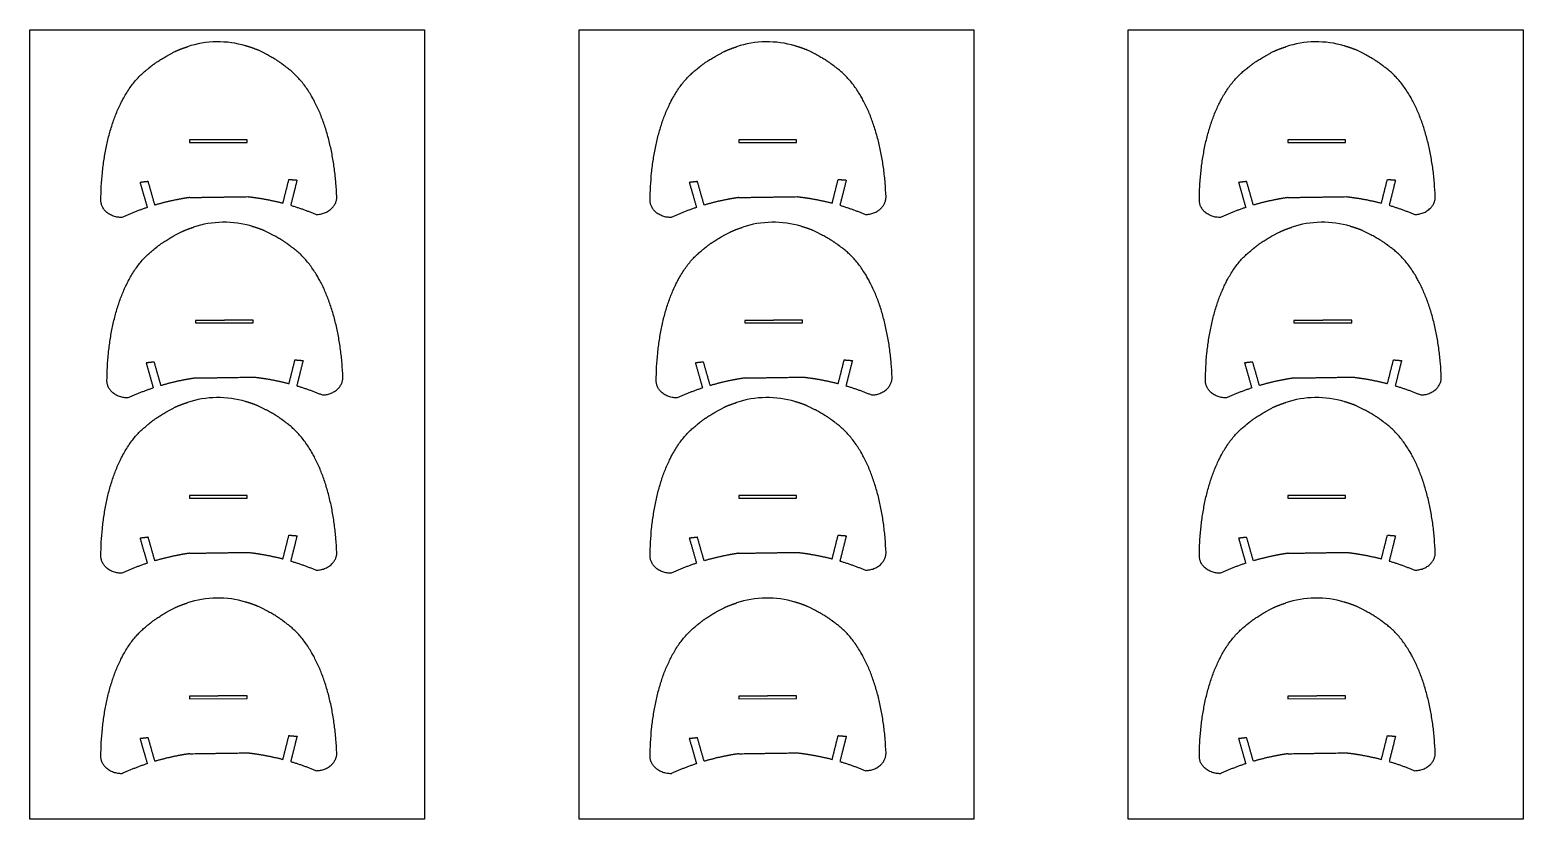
# Model space of a CAD drawing. Header units: metres. Extents: x 1979.8 to 2018, y 1971.1 to 1990.7.
# Drawn here: x 1988.85 to 1994.62, y 1987.33 to 1990.38 of the extents above; entities that cross this region are included whole.
import ezdxf

# ---------------------------------------------------------------- set-up
doc = ezdxf.new("R2010")
doc.units = ezdxf.units.M
doc.layers.add('ΦΥΛΛΑ ΓΙΑ CNC', color=1, linetype='Continuous')
doc.layers.add('ΦΥΛΛΑ ΚΟΝΤΡΑ ΠΛΑΚΕ', color=131, linetype='Continuous')

msp = doc.modelspace()

# ---------------------------------------------------------------- linework, layer by layer
at = {"layer": 'ΦΥΛΛΑ ΓΙΑ CNC'}
for points in [[(1989.5787, 1989.9571), (1989.4673, 1989.9571), (1989.4673, 1989.9469), (1989.6902, 1989.9476), (1989.6902, 1989.9575), (1989.5787, 1989.9575)], [(1991.7002, 1989.9571), (1991.5888, 1989.9571), (1991.5888, 1989.9469), (1991.8117, 1989.9476), (1991.8117, 1989.9575), (1991.7002, 1989.9575)], [(1993.8217, 1989.9571), (1993.7103, 1989.9571), (1993.7103, 1989.9469), (1993.9332, 1989.9476), (1993.9332, 1989.9575), (1993.8217, 1989.9575)], [(1989.6022, 1989.2598), (1989.4907, 1989.2598), (1989.4907, 1989.2496), (1989.7136, 1989.2503), (1989.7136, 1989.2601), (1989.6022, 1989.2601)], [(1991.7237, 1989.2598), (1991.6122, 1989.2598), (1991.6122, 1989.2496), (1991.8351, 1989.2503), (1991.8351, 1989.2601), (1991.7237, 1989.2601)], [(1993.8452, 1989.2598), (1993.7337, 1989.2598), (1993.7337, 1989.2496), (1993.9566, 1989.2503), (1993.9566, 1989.2601), (1993.8452, 1989.2601)], [(1989.5787, 1988.5826), (1989.4673, 1988.5826), (1989.4673, 1988.5724), (1989.6902, 1988.573), (1989.6902, 1988.5829), (1989.5787, 1988.5829)], [(1991.7002, 1988.5826), (1991.5888, 1988.5826), (1991.5888, 1988.5724), (1991.8117, 1988.573), (1991.8117, 1988.5829), (1991.7002, 1988.5829)], [(1993.8217, 1988.5826), (1993.7103, 1988.5826), (1993.7103, 1988.5724), (1993.9332, 1988.573), (1993.9332, 1988.5829), (1993.8217, 1988.5829)], [(1989.5787, 1987.8078), (1989.4673, 1987.8078), (1989.4673, 1987.7976), (1989.6902, 1987.7983), (1989.6902, 1987.8082), (1989.5787, 1987.8082)], [(1991.7002, 1987.8078), (1991.5888, 1987.8078), (1991.5888, 1987.7976), (1991.8117, 1987.7983), (1991.8117, 1987.8082), (1991.7002, 1987.8082)], [(1993.8217, 1987.8078), (1993.7103, 1987.8078), (1993.7103, 1987.7976), (1993.9332, 1987.7983), (1993.9332, 1987.8082), (1993.8217, 1987.8082)]]:
    msp.add_lwpolyline(points, dxfattribs=at)
at = {"layer": 'ΦΥΛΛΑ ΓΙΑ CNC', "lineweight": -3}
for points, weights in [([(1989.4108, 1990.2984), (1989.4345, 1990.3092), (1989.4594, 1990.317)], [0.931709150307, 0.919797461204, 0.911534052656]), ([(1989.7336, 1990.3033), (1989.7095, 1990.3134), (1989.6844, 1990.3204)], [0.931709150307, 0.919797461204, 0.911534052656]), ([(1991.5323, 1990.2984), (1991.556, 1990.3092), (1991.5809, 1990.317)], [0.931709150307, 0.919797461204, 0.911534052656]), ([(1991.8551, 1990.3033), (1991.831, 1990.3134), (1991.8059, 1990.3204)], [0.931709150307, 0.919797461204, 0.911534052656]), ([(1993.6537, 1990.2984), (1993.6775, 1990.3092), (1993.7024, 1990.317)], [0.931709150307, 0.919797461204, 0.911534052656]), ([(1993.9766, 1990.3033), (1993.9525, 1990.3134), (1993.9273, 1990.3204)], [0.931709150307, 0.919797461204, 0.911534052656]), ([(1989.4685, 1989.7344), (1989.5815, 1989.7361), (1989.6931, 1989.7378)], [0.999923417659, 0.942555254016, 1]), ([(1989.9573, 1989.6688), (1990.0375, 1989.67), (1990.0365, 1989.7373)], [1, 0.707106781187, 1]), ([(1991.5899, 1989.7344), (1991.703, 1989.7361), (1991.8146, 1989.7378)], [0.999923417659, 0.942555254016, 1]), ([(1992.0788, 1989.6688), (1992.159, 1989.67), (1992.158, 1989.7373)], [1, 0.707106781187, 1]), ([(1993.7114, 1989.7344), (1993.8245, 1989.7361), (1993.9361, 1989.7378)], [0.999923417659, 0.942555254016, 1]), ([(1994.2003, 1989.6688), (1994.2805, 1989.67), (1994.2795, 1989.7373)], [1, 0.707106781187, 1]), ([(1989.2065, 1989.6573), (1989.1263, 1989.6561), (1989.1252, 1989.7233)], [1, 0.707106781187, 1]), ([(1989.3043, 1989.6958), (1989.2543, 1989.6793), (1989.2065, 1989.6573)], [0.99651626955, 0.996723144745, 1]), ([(1989.8584, 1989.7043), (1989.9088, 1989.6893), (1989.9573, 1989.6688)], [0.99651626955, 0.996723144745, 1]), ([(1991.328, 1989.6573), (1991.2478, 1989.6561), (1991.2467, 1989.7233)], [1, 0.707106781187, 1]), ([(1991.4258, 1989.6958), (1991.3758, 1989.6793), (1991.328, 1989.6573)], [0.99651626955, 0.996723144745, 1]), ([(1991.9799, 1989.7043), (1992.0303, 1989.6893), (1992.0788, 1989.6688)], [0.99651626955, 0.996723144745, 1]), ([(1993.4495, 1989.6573), (1993.3693, 1989.6561), (1993.3682, 1989.7233)], [1, 0.707106781187, 1]), ([(1993.5473, 1989.6958), (1993.4973, 1989.6793), (1993.4495, 1989.6573)], [0.99651626955, 0.996723144745, 1]), ([(1994.1014, 1989.7043), (1994.1518, 1989.6893), (1994.2003, 1989.6688)], [0.99651626955, 0.996723144745, 1]), ([(1989.4342, 1989.601), (1989.458, 1989.6118), (1989.4829, 1989.6196)], [0.931709150307, 0.919797461204, 0.911534052656]), ([(1989.757, 1989.606), (1989.7329, 1989.616), (1989.7078, 1989.6231)], [0.931709150307, 0.919797461204, 0.911534052656]), ([(1991.5557, 1989.601), (1991.5795, 1989.6118), (1991.6044, 1989.6196)], [0.931709150307, 0.919797461204, 0.911534052656]), ([(1991.8785, 1989.606), (1991.8544, 1989.616), (1991.8293, 1989.6231)], [0.931709150307, 0.919797461204, 0.911534052656]), ([(1993.6772, 1989.601), (1993.7009, 1989.6118), (1993.7259, 1989.6196)], [0.931709150307, 0.919797461204, 0.911534052656]), ([(1994, 1989.606), (1993.9759, 1989.616), (1993.9508, 1989.6231)], [0.931709150307, 0.919797461204, 0.911534052656]), ([(1989.4919, 1989.037), (1989.605, 1989.0388), (1989.7166, 1989.0405)], [0.999923417659, 0.942555254016, 1]), ([(1989.9808, 1988.9714), (1990.061, 1988.9726), (1990.06, 1989.0399)], [1, 0.707106781187, 1]), ([(1991.6134, 1989.037), (1991.7265, 1989.0388), (1991.8381, 1989.0405)], [0.999923417659, 0.942555254016, 1]), ([(1992.1023, 1988.9714), (1992.1825, 1988.9726), (1992.1814, 1989.0399)], [1, 0.707106781187, 1]), ([(1993.7349, 1989.037), (1993.8479, 1989.0388), (1993.9596, 1989.0405)], [0.999923417659, 0.942555254016, 1]), ([(1994.2238, 1988.9714), (1994.304, 1988.9726), (1994.3029, 1989.0399)], [1, 0.707106781187, 1]), ([(1989.2299, 1988.96), (1989.1497, 1988.9587), (1989.1487, 1989.026)], [1, 0.707106781187, 1]), ([(1989.3277, 1988.9985), (1989.2778, 1988.9819), (1989.2299, 1988.96)], [0.99651626955, 0.996723144745, 1]), ([(1989.8818, 1989.0069), (1989.9323, 1988.9919), (1989.9808, 1988.9714)], [0.99651626955, 0.996723144745, 1]), ([(1991.3514, 1988.96), (1991.2712, 1988.9587), (1991.2702, 1989.026)], [1, 0.707106781187, 1]), ([(1991.4492, 1988.9985), (1991.3992, 1988.9819), (1991.3514, 1988.96)], [0.99651626955, 0.996723144745, 1]), ([(1992.0033, 1989.0069), (1992.0538, 1988.9919), (1992.1023, 1988.9714)], [0.99651626955, 0.996723144745, 1]), ([(1993.4729, 1988.96), (1993.3927, 1988.9587), (1993.3917, 1989.026)], [1, 0.707106781187, 1]), ([(1993.5707, 1988.9985), (1993.5207, 1988.9819), (1993.4729, 1988.96)], [0.99651626955, 0.996723144745, 1]), ([(1994.1248, 1989.0069), (1994.1753, 1988.9919), (1994.2238, 1988.9714)], [0.99651626955, 0.996723144745, 1]), ([(1989.4108, 1988.9238), (1989.4345, 1988.9346), (1989.4594, 1988.9424)], [0.931709150307, 0.919797461204, 0.911534052656]), ([(1989.7336, 1988.9287), (1989.7095, 1988.9388), (1989.6844, 1988.9458)], [0.931709150307, 0.919797461204, 0.911534052656]), ([(1991.5323, 1988.9238), (1991.556, 1988.9346), (1991.5809, 1988.9424)], [0.931709150307, 0.919797461204, 0.911534052656]), ([(1991.8551, 1988.9287), (1991.831, 1988.9388), (1991.8059, 1988.9458)], [0.931709150307, 0.919797461204, 0.911534052656]), ([(1993.6537, 1988.9238), (1993.6775, 1988.9346), (1993.7024, 1988.9424)], [0.931709150307, 0.919797461204, 0.911534052656]), ([(1993.9766, 1988.9287), (1993.9525, 1988.9388), (1993.9273, 1988.9458)], [0.931709150307, 0.919797461204, 0.911534052656]), ([(1989.2065, 1988.2827), (1989.1263, 1988.2815), (1989.1252, 1988.3488)], [1, 0.707106781187, 1]), ([(1989.4685, 1988.3598), (1989.5815, 1988.3615), (1989.6931, 1988.3632)], [0.999923417659, 0.942555254016, 1]), ([(1989.9573, 1988.2942), (1990.0375, 1988.2954), (1990.0365, 1988.3627)], [1, 0.707106781187, 1]), ([(1991.328, 1988.2827), (1991.2478, 1988.2815), (1991.2467, 1988.3488)], [1, 0.707106781187, 1]), ([(1991.5899, 1988.3598), (1991.703, 1988.3615), (1991.8146, 1988.3632)], [0.999923417659, 0.942555254016, 1]), ([(1992.0788, 1988.2942), (1992.159, 1988.2954), (1992.158, 1988.3627)], [1, 0.707106781187, 1]), ([(1993.4495, 1988.2827), (1993.3693, 1988.2815), (1993.3682, 1988.3488)], [1, 0.707106781187, 1]), ([(1993.7114, 1988.3598), (1993.8245, 1988.3615), (1993.9361, 1988.3632)], [0.999923417659, 0.942555254016, 1]), ([(1994.2003, 1988.2942), (1994.2805, 1988.2954), (1994.2795, 1988.3627)], [1, 0.707106781187, 1]), ([(1989.3043, 1988.3212), (1989.2543, 1988.3047), (1989.2065, 1988.2827)], [0.99651626955, 0.996723144745, 1]), ([(1989.8584, 1988.3297), (1989.9088, 1988.3147), (1989.9573, 1988.2942)], [0.99651626955, 0.996723144745, 1]), ([(1991.4258, 1988.3212), (1991.3758, 1988.3047), (1991.328, 1988.2827)], [0.99651626955, 0.996723144745, 1]), ([(1991.9799, 1988.3297), (1992.0303, 1988.3147), (1992.0788, 1988.2942)], [0.99651626955, 0.996723144745, 1]), ([(1993.5473, 1988.3212), (1993.4973, 1988.3047), (1993.4495, 1988.2827)], [0.99651626955, 0.996723144745, 1]), ([(1994.1014, 1988.3297), (1994.1518, 1988.3147), (1994.2003, 1988.2942)], [0.99651626955, 0.996723144745, 1]), ([(1989.4108, 1988.1491), (1989.4345, 1988.1599), (1989.4594, 1988.1677)], [0.931709150307, 0.919797461204, 0.911534052656]), ([(1989.7336, 1988.154), (1989.7095, 1988.1641), (1989.6844, 1988.1711)], [0.931709150307, 0.919797461204, 0.911534052656]), ([(1991.5323, 1988.1491), (1991.556, 1988.1599), (1991.5809, 1988.1677)], [0.931709150307, 0.919797461204, 0.911534052656]), ([(1991.8551, 1988.154), (1991.831, 1988.1641), (1991.8059, 1988.1711)], [0.931709150307, 0.919797461204, 0.911534052656]), ([(1993.6537, 1988.1491), (1993.6775, 1988.1599), (1993.7024, 1988.1677)], [0.931709150307, 0.919797461204, 0.911534052656]), ([(1993.9766, 1988.154), (1993.9525, 1988.1641), (1993.9273, 1988.1711)], [0.931709150307, 0.919797461204, 0.911534052656]), ([(1989.2065, 1987.508), (1989.1263, 1987.5068), (1989.1252, 1987.574)], [1, 0.707106781187, 1]), ([(1989.3043, 1987.5465), (1989.2543, 1987.53), (1989.2065, 1987.508)], [0.99651626955, 0.996723144745, 1]), ([(1989.4685, 1987.5851), (1989.5815, 1987.5868), (1989.6931, 1987.5885)], [0.999923417659, 0.942555254016, 1]), ([(1989.8584, 1987.555), (1989.9088, 1987.54), (1989.9573, 1987.5195)], [0.99651626955, 0.996723144745, 1]), ([(1989.9573, 1987.5195), (1990.0375, 1987.5207), (1990.0365, 1987.588)], [1, 0.707106781187, 1]), ([(1991.328, 1987.508), (1991.2478, 1987.5068), (1991.2467, 1987.574)], [1, 0.707106781187, 1]), ([(1991.4258, 1987.5465), (1991.3758, 1987.53), (1991.328, 1987.508)], [0.99651626955, 0.996723144745, 1]), ([(1991.5899, 1987.5851), (1991.703, 1987.5868), (1991.8146, 1987.5885)], [0.999923417659, 0.942555254016, 1]), ([(1991.9799, 1987.555), (1992.0303, 1987.54), (1992.0788, 1987.5195)], [0.99651626955, 0.996723144745, 1]), ([(1992.0788, 1987.5195), (1992.159, 1987.5207), (1992.158, 1987.588)], [1, 0.707106781187, 1]), ([(1993.4495, 1987.508), (1993.3693, 1987.5068), (1993.3682, 1987.574)], [1, 0.707106781187, 1]), ([(1993.5473, 1987.5465), (1993.4973, 1987.53), (1993.4495, 1987.508)], [0.99651626955, 0.996723144745, 1]), ([(1993.7114, 1987.5851), (1993.8245, 1987.5868), (1993.9361, 1987.5885)], [0.999923417659, 0.942555254016, 1]), ([(1994.1014, 1987.555), (1994.1518, 1987.54), (1994.2003, 1987.5195)], [0.99651626955, 0.996723144745, 1]), ([(1994.2003, 1987.5195), (1994.2805, 1987.5207), (1994.2795, 1987.588)], [1, 0.707106781187, 1])]:
    msp.add_rational_spline(points, weights, degree=2, dxfattribs=at)
for points in [[(1989.6842, 1990.3204), (1989.6488, 1990.3314), (1989.6104, 1990.3366), (1989.5334, 1990.3354), (1989.4949, 1990.3291), (1989.4594, 1990.317)], [(1991.8057, 1990.3204), (1991.7703, 1990.3314), (1991.7319, 1990.3366), (1991.6549, 1990.3354), (1991.6164, 1990.3291), (1991.5809, 1990.317)], [(1993.9272, 1990.3204), (1993.8918, 1990.3314), (1993.8534, 1990.3366), (1993.7764, 1990.3354), (1993.7379, 1990.3291), (1993.7024, 1990.317)], [(1989.7077, 1989.6231), (1989.6723, 1989.6341), (1989.6339, 1989.6393), (1989.5569, 1989.6381), (1989.5184, 1989.6317), (1989.4829, 1989.6196)], [(1991.8292, 1989.6231), (1991.7938, 1989.6341), (1991.7554, 1989.6393), (1991.6783, 1989.6381), (1991.6398, 1989.6317), (1991.6044, 1989.6196)], [(1993.9507, 1989.6231), (1993.9153, 1989.6341), (1993.8769, 1989.6393), (1993.7998, 1989.6381), (1993.7613, 1989.6317), (1993.7259, 1989.6196)], [(1989.6842, 1988.9458), (1989.6488, 1988.9568), (1989.6104, 1988.962), (1989.5334, 1988.9609), (1989.4949, 1988.9545), (1989.4594, 1988.9424)], [(1991.8057, 1988.9458), (1991.7703, 1988.9568), (1991.7319, 1988.962), (1991.6549, 1988.9609), (1991.6164, 1988.9545), (1991.5809, 1988.9424)], [(1993.9272, 1988.9458), (1993.8918, 1988.9568), (1993.8534, 1988.962), (1993.7764, 1988.9609), (1993.7379, 1988.9545), (1993.7024, 1988.9424)], [(1989.6842, 1988.1711), (1989.6488, 1988.1821), (1989.6104, 1988.1873), (1989.5334, 1988.1861), (1989.4949, 1988.1798), (1989.4594, 1988.1677)], [(1991.8057, 1988.1711), (1991.7703, 1988.1821), (1991.7319, 1988.1873), (1991.6549, 1988.1861), (1991.6164, 1988.1798), (1991.5809, 1988.1677)], [(1993.9272, 1988.1711), (1993.8918, 1988.1821), (1993.8534, 1988.1873), (1993.7764, 1988.1861), (1993.7379, 1988.1798), (1993.7024, 1988.1677)]]:
    msp.add_open_spline(points, degree=3, knots=[0, 0, 0, 0, 0.500337, 0.500337, 1.000843, 1.000843, 1.000843, 1.000843], dxfattribs=at)
for points, weights, knots in [([(1990.0365, 1989.7373), (1990.0218, 1990.1005), (1989.8489, 1990.2324), (1989.8377, 1990.241), (1989.8264, 1990.2496), (1989.7969, 1990.2721), (1989.7336, 1990.3033)], [1, 0.888324260259, 1, 1, 1, 0.970376548073, 0.948940508878], [3.3219173, 3.3219173, 3.3219173, 3.7990306, 3.7990306, 3.8560209, 3.8560209, 3.9482049, 3.9482049, 3.9482049]), ([(1992.158, 1989.7373), (1992.1433, 1990.1005), (1991.9704, 1990.2324), (1991.9591, 1990.241), (1991.9479, 1990.2496), (1991.9184, 1990.2721), (1991.8551, 1990.3033)], [1, 0.888324260259, 1, 1, 1, 0.970376548073, 0.948940508878], [3.3219173, 3.3219173, 3.3219173, 3.7990306, 3.7990306, 3.8560209, 3.8560209, 3.9482049, 3.9482049, 3.9482049]), ([(1994.2795, 1989.7373), (1994.2647, 1990.1005), (1994.0919, 1990.2324), (1994.0806, 1990.241), (1994.0693, 1990.2496), (1994.0399, 1990.2721), (1993.9766, 1990.3033)], [1, 0.888324260259, 1, 1, 1, 0.970376548073, 0.948940508878], [3.3219173, 3.3219173, 3.3219173, 3.7990306, 3.7990306, 3.8560209, 3.8560209, 3.9482049, 3.9482049, 3.9482049]), ([(1989.1252, 1989.7233), (1989.1289, 1990.0868), (1989.2976, 1990.224), (1989.3086, 1990.2329), (1989.3196, 1990.2419), (1989.3484, 1990.2653), (1989.4108, 1990.2984)], [1, 0.888324260259, 1, 1, 1, 0.970376548073, 0.948940508878], [3.3219173, 3.3219173, 3.3219173, 3.7990306, 3.7990306, 3.8560209, 3.8560209, 3.9482049, 3.9482049, 3.9482049]), ([(1991.2467, 1989.7233), (1991.2504, 1990.0868), (1991.4191, 1990.224), (1991.4301, 1990.2329), (1991.4411, 1990.2419), (1991.4699, 1990.2653), (1991.5323, 1990.2984)], [1, 0.888324260259, 1, 1, 1, 0.970376548073, 0.948940508878], [3.3219173, 3.3219173, 3.3219173, 3.7990306, 3.7990306, 3.8560209, 3.8560209, 3.9482049, 3.9482049, 3.9482049]), ([(1993.3682, 1989.7233), (1993.3719, 1990.0868), (1993.5406, 1990.224), (1993.5516, 1990.2329), (1993.5626, 1990.2419), (1993.5914, 1990.2653), (1993.6537, 1990.2984)], [1, 0.888324260259, 1, 1, 1, 0.970376548073, 0.948940508878], [3.3219173, 3.3219173, 3.3219173, 3.7990306, 3.7990306, 3.8560209, 3.8560209, 3.9482049, 3.9482049, 3.9482049]), ([(1989.4685, 1989.7344), (1989.4439, 1989.7309), (1989.4196, 1989.7261), (1989.3763, 1989.7176), (1989.3339, 1989.7051)], [1, 0.999659318534, 1, 0.997248724701, 0.99666160826], [2.7549118, 2.7549118, 2.7549118, 2.8346643, 2.8346643, 2.9768778, 2.9768778, 2.9768778]), ([(1989.6931, 1989.7378), (1989.7177, 1989.735), (1989.7422, 1989.731), (1989.7857, 1989.7238), (1989.8285, 1989.7126)], [1, 0.999659318534, 1, 0.997248724701, 0.99666160826], [2.7549118, 2.7549118, 2.7549118, 2.8346643, 2.8346643, 2.9768778, 2.9768778, 2.9768778]), ([(1991.5899, 1989.7344), (1991.5654, 1989.7309), (1991.5411, 1989.7261), (1991.4978, 1989.7176), (1991.4554, 1989.7051)], [1, 0.999659318534, 1, 0.997248724701, 0.99666160826], [2.7549118, 2.7549118, 2.7549118, 2.8346643, 2.8346643, 2.9768778, 2.9768778, 2.9768778]), ([(1991.8146, 1989.7378), (1991.8392, 1989.735), (1991.8637, 1989.731), (1991.9072, 1989.7238), (1991.95, 1989.7126)], [1, 0.999659318534, 1, 0.997248724701, 0.99666160826], [2.7549118, 2.7549118, 2.7549118, 2.8346643, 2.8346643, 2.9768778, 2.9768778, 2.9768778]), ([(1993.7114, 1989.7344), (1993.6869, 1989.7309), (1993.6626, 1989.7261), (1993.6193, 1989.7176), (1993.5769, 1989.7051)], [1, 0.999659318534, 1, 0.997248724701, 0.99666160826], [2.7549118, 2.7549118, 2.7549118, 2.8346643, 2.8346643, 2.9768778, 2.9768778, 2.9768778]), ([(1993.9361, 1989.7378), (1993.9607, 1989.735), (1993.9851, 1989.731), (1994.0287, 1989.7238), (1994.0715, 1989.7126)], [1, 0.999659318534, 1, 0.997248724701, 0.99666160826], [2.7549118, 2.7549118, 2.7549118, 2.8346643, 2.8346643, 2.9768778, 2.9768778, 2.9768778]), ([(1989.1487, 1989.026), (1989.1523, 1989.3895), (1989.321, 1989.5266), (1989.3321, 1989.5356), (1989.3431, 1989.5446), (1989.3718, 1989.5679), (1989.4342, 1989.601)], [1, 0.888324260259, 1, 1, 1, 0.970376548073, 0.948940508878], [3.3219173, 3.3219173, 3.3219173, 3.7990306, 3.7990306, 3.8560209, 3.8560209, 3.9482049, 3.9482049, 3.9482049]), ([(1990.06, 1989.0399), (1990.0452, 1989.4031), (1989.8724, 1989.5351), (1989.8611, 1989.5437), (1989.8498, 1989.5523), (1989.8204, 1989.5748), (1989.757, 1989.606)], [1, 0.888324260259, 1, 1, 1, 0.970376548073, 0.948940508878], [3.3219173, 3.3219173, 3.3219173, 3.7990306, 3.7990306, 3.8560209, 3.8560209, 3.9482049, 3.9482049, 3.9482049]), ([(1991.2702, 1989.026), (1991.2738, 1989.3895), (1991.4425, 1989.5266), (1991.4536, 1989.5356), (1991.4646, 1989.5446), (1991.4933, 1989.5679), (1991.5557, 1989.601)], [1, 0.888324260259, 1, 1, 1, 0.970376548073, 0.948940508878], [3.3219173, 3.3219173, 3.3219173, 3.7990306, 3.7990306, 3.8560209, 3.8560209, 3.9482049, 3.9482049, 3.9482049]), ([(1992.1814, 1989.0399), (1992.1667, 1989.4031), (1991.9939, 1989.5351), (1991.9826, 1989.5437), (1991.9713, 1989.5523), (1991.9418, 1989.5748), (1991.8785, 1989.606)], [1, 0.888324260259, 1, 1, 1, 0.970376548073, 0.948940508878], [3.3219173, 3.3219173, 3.3219173, 3.7990306, 3.7990306, 3.8560209, 3.8560209, 3.9482049, 3.9482049, 3.9482049]), ([(1993.3917, 1989.026), (1993.3953, 1989.3895), (1993.564, 1989.5266), (1993.5751, 1989.5356), (1993.5861, 1989.5446), (1993.6148, 1989.5679), (1993.6772, 1989.601)], [1, 0.888324260259, 1, 1, 1, 0.970376548073, 0.948940508878], [3.3219173, 3.3219173, 3.3219173, 3.7990306, 3.7990306, 3.8560209, 3.8560209, 3.9482049, 3.9482049, 3.9482049]), ([(1994.3029, 1989.0399), (1994.2882, 1989.4031), (1994.1154, 1989.5351), (1994.1041, 1989.5437), (1994.0928, 1989.5523), (1994.0633, 1989.5748), (1994, 1989.606)], [1, 0.888324260259, 1, 1, 1, 0.970376548073, 0.948940508878], [3.3219173, 3.3219173, 3.3219173, 3.7990306, 3.7990306, 3.8560209, 3.8560209, 3.9482049, 3.9482049, 3.9482049]), ([(1989.4919, 1989.037), (1989.4674, 1989.0335), (1989.4431, 1989.0288), (1989.3997, 1989.0203), (1989.3574, 1989.0078)], [1, 0.999659318534, 1, 0.997248724701, 0.99666160826], [2.7549118, 2.7549118, 2.7549118, 2.8346643, 2.8346643, 2.9768778, 2.9768778, 2.9768778]), ([(1989.7166, 1989.0405), (1989.7412, 1989.0377), (1989.7656, 1989.0337), (1989.8092, 1989.0265), (1989.8519, 1989.0153)], [1, 0.999659318534, 1, 0.997248724701, 0.99666160826], [2.7549118, 2.7549118, 2.7549118, 2.8346643, 2.8346643, 2.9768778, 2.9768778, 2.9768778]), ([(1991.6134, 1989.037), (1991.5889, 1989.0335), (1991.5646, 1989.0288), (1991.5212, 1989.0203), (1991.4789, 1989.0078)], [1, 0.999659318534, 1, 0.997248724701, 0.99666160826], [2.7549118, 2.7549118, 2.7549118, 2.8346643, 2.8346643, 2.9768778, 2.9768778, 2.9768778]), ([(1991.8381, 1989.0405), (1991.8627, 1989.0377), (1991.8871, 1989.0337), (1991.9307, 1989.0265), (1991.9734, 1989.0153)], [1, 0.999659318534, 1, 0.997248724701, 0.99666160826], [2.7549118, 2.7549118, 2.7549118, 2.8346643, 2.8346643, 2.9768778, 2.9768778, 2.9768778]), ([(1993.7349, 1989.037), (1993.7104, 1989.0335), (1993.6861, 1989.0288), (1993.6427, 1989.0203), (1993.6004, 1989.0078)], [1, 0.999659318534, 1, 0.997248724701, 0.99666160826], [2.7549118, 2.7549118, 2.7549118, 2.8346643, 2.8346643, 2.9768778, 2.9768778, 2.9768778]), ([(1993.9596, 1989.0405), (1993.9842, 1989.0377), (1994.0086, 1989.0337), (1994.0522, 1989.0265), (1994.0949, 1989.0153)], [1, 0.999659318534, 1, 0.997248724701, 0.99666160826], [2.7549118, 2.7549118, 2.7549118, 2.8346643, 2.8346643, 2.9768778, 2.9768778, 2.9768778]), ([(1989.1252, 1988.3488), (1989.1289, 1988.7123), (1989.2976, 1988.8494), (1989.3086, 1988.8584), (1989.3196, 1988.8673), (1989.3484, 1988.8907), (1989.4108, 1988.9238)], [1, 0.888324260259, 1, 1, 1, 0.970376548073, 0.948940508878], [3.3219173, 3.3219173, 3.3219173, 3.7990306, 3.7990306, 3.8560209, 3.8560209, 3.9482049, 3.9482049, 3.9482049]), ([(1990.0365, 1988.3627), (1990.0218, 1988.7259), (1989.8489, 1988.8578), (1989.8377, 1988.8664), (1989.8264, 1988.8751), (1989.7969, 1988.8976), (1989.7336, 1988.9287)], [1, 0.888324260259, 1, 1, 1, 0.970376548073, 0.948940508878], [3.3219173, 3.3219173, 3.3219173, 3.7990306, 3.7990306, 3.8560209, 3.8560209, 3.9482049, 3.9482049, 3.9482049]), ([(1991.2467, 1988.3488), (1991.2504, 1988.7123), (1991.4191, 1988.8494), (1991.4301, 1988.8584), (1991.4411, 1988.8673), (1991.4699, 1988.8907), (1991.5323, 1988.9238)], [1, 0.888324260259, 1, 1, 1, 0.970376548073, 0.948940508878], [3.3219173, 3.3219173, 3.3219173, 3.7990306, 3.7990306, 3.8560209, 3.8560209, 3.9482049, 3.9482049, 3.9482049]), ([(1992.158, 1988.3627), (1992.1433, 1988.7259), (1991.9704, 1988.8578), (1991.9591, 1988.8664), (1991.9479, 1988.8751), (1991.9184, 1988.8976), (1991.8551, 1988.9287)], [1, 0.888324260259, 1, 1, 1, 0.970376548073, 0.948940508878], [3.3219173, 3.3219173, 3.3219173, 3.7990306, 3.7990306, 3.8560209, 3.8560209, 3.9482049, 3.9482049, 3.9482049]), ([(1993.3682, 1988.3488), (1993.3719, 1988.7123), (1993.5406, 1988.8494), (1993.5516, 1988.8584), (1993.5626, 1988.8673), (1993.5914, 1988.8907), (1993.6537, 1988.9238)], [1, 0.888324260259, 1, 1, 1, 0.970376548073, 0.948940508878], [3.3219173, 3.3219173, 3.3219173, 3.7990306, 3.7990306, 3.8560209, 3.8560209, 3.9482049, 3.9482049, 3.9482049]), ([(1994.2795, 1988.3627), (1994.2647, 1988.7259), (1994.0919, 1988.8578), (1994.0806, 1988.8664), (1994.0693, 1988.8751), (1994.0399, 1988.8976), (1993.9766, 1988.9287)], [1, 0.888324260259, 1, 1, 1, 0.970376548073, 0.948940508878], [3.3219173, 3.3219173, 3.3219173, 3.7990306, 3.7990306, 3.8560209, 3.8560209, 3.9482049, 3.9482049, 3.9482049]), ([(1989.4685, 1988.3598), (1989.4439, 1988.3563), (1989.4196, 1988.3515), (1989.3763, 1988.343), (1989.3339, 1988.3305)], [1, 0.999659318534, 1, 0.997248724701, 0.99666160826], [2.7549118, 2.7549118, 2.7549118, 2.8346643, 2.8346643, 2.9768778, 2.9768778, 2.9768778]), ([(1989.6931, 1988.3632), (1989.7177, 1988.3605), (1989.7422, 1988.3565), (1989.7857, 1988.3493), (1989.8285, 1988.3381)], [1, 0.999659318534, 1, 0.997248724701, 0.99666160826], [2.7549118, 2.7549118, 2.7549118, 2.8346643, 2.8346643, 2.9768778, 2.9768778, 2.9768778]), ([(1991.5899, 1988.3598), (1991.5654, 1988.3563), (1991.5411, 1988.3515), (1991.4978, 1988.343), (1991.4554, 1988.3305)], [1, 0.999659318534, 1, 0.997248724701, 0.99666160826], [2.7549118, 2.7549118, 2.7549118, 2.8346643, 2.8346643, 2.9768778, 2.9768778, 2.9768778]), ([(1991.8146, 1988.3632), (1991.8392, 1988.3605), (1991.8637, 1988.3565), (1991.9072, 1988.3493), (1991.95, 1988.3381)], [1, 0.999659318534, 1, 0.997248724701, 0.99666160826], [2.7549118, 2.7549118, 2.7549118, 2.8346643, 2.8346643, 2.9768778, 2.9768778, 2.9768778]), ([(1993.7114, 1988.3598), (1993.6869, 1988.3563), (1993.6626, 1988.3515), (1993.6193, 1988.343), (1993.5769, 1988.3305)], [1, 0.999659318534, 1, 0.997248724701, 0.99666160826], [2.7549118, 2.7549118, 2.7549118, 2.8346643, 2.8346643, 2.9768778, 2.9768778, 2.9768778]), ([(1993.9361, 1988.3632), (1993.9607, 1988.3605), (1993.9851, 1988.3565), (1994.0287, 1988.3493), (1994.0715, 1988.3381)], [1, 0.999659318534, 1, 0.997248724701, 0.99666160826], [2.7549118, 2.7549118, 2.7549118, 2.8346643, 2.8346643, 2.9768778, 2.9768778, 2.9768778]), ([(1989.1252, 1987.574), (1989.1289, 1987.9375), (1989.2976, 1988.0747), (1989.3086, 1988.0836), (1989.3196, 1988.0926), (1989.3484, 1988.116), (1989.4108, 1988.1491)], [1, 0.888324260259, 1, 1, 1, 0.970376548073, 0.948940508878], [3.3219173, 3.3219173, 3.3219173, 3.7990306, 3.7990306, 3.8560209, 3.8560209, 3.9482049, 3.9482049, 3.9482049]), ([(1990.0365, 1987.588), (1990.0218, 1987.9512), (1989.8489, 1988.0831), (1989.8377, 1988.0917), (1989.8264, 1988.1003), (1989.7969, 1988.1228), (1989.7336, 1988.154)], [1, 0.888324260259, 1, 1, 1, 0.970376548073, 0.948940508878], [3.3219173, 3.3219173, 3.3219173, 3.7990306, 3.7990306, 3.8560209, 3.8560209, 3.9482049, 3.9482049, 3.9482049]), ([(1991.2467, 1987.574), (1991.2504, 1987.9375), (1991.4191, 1988.0747), (1991.4301, 1988.0836), (1991.4411, 1988.0926), (1991.4699, 1988.116), (1991.5323, 1988.1491)], [1, 0.888324260259, 1, 1, 1, 0.970376548073, 0.948940508878], [3.3219173, 3.3219173, 3.3219173, 3.7990306, 3.7990306, 3.8560209, 3.8560209, 3.9482049, 3.9482049, 3.9482049]), ([(1992.158, 1987.588), (1992.1433, 1987.9512), (1991.9704, 1988.0831), (1991.9591, 1988.0917), (1991.9479, 1988.1003), (1991.9184, 1988.1228), (1991.8551, 1988.154)], [1, 0.888324260259, 1, 1, 1, 0.970376548073, 0.948940508878], [3.3219173, 3.3219173, 3.3219173, 3.7990306, 3.7990306, 3.8560209, 3.8560209, 3.9482049, 3.9482049, 3.9482049]), ([(1993.3682, 1987.574), (1993.3719, 1987.9375), (1993.5406, 1988.0747), (1993.5516, 1988.0836), (1993.5626, 1988.0926), (1993.5914, 1988.116), (1993.6537, 1988.1491)], [1, 0.888324260259, 1, 1, 1, 0.970376548073, 0.948940508878], [3.3219173, 3.3219173, 3.3219173, 3.7990306, 3.7990306, 3.8560209, 3.8560209, 3.9482049, 3.9482049, 3.9482049]), ([(1994.2795, 1987.588), (1994.2647, 1987.9512), (1994.0919, 1988.0831), (1994.0806, 1988.0917), (1994.0693, 1988.1003), (1994.0399, 1988.1228), (1993.9766, 1988.154)], [1, 0.888324260259, 1, 1, 1, 0.970376548073, 0.948940508878], [3.3219173, 3.3219173, 3.3219173, 3.7990306, 3.7990306, 3.8560209, 3.8560209, 3.9482049, 3.9482049, 3.9482049]), ([(1989.4685, 1987.5851), (1989.4439, 1987.5816), (1989.4196, 1987.5768), (1989.3763, 1987.5683), (1989.3339, 1987.5558)], [1, 0.999659318534, 1, 0.997248724701, 0.99666160826], [2.7549118, 2.7549118, 2.7549118, 2.8346643, 2.8346643, 2.9768778, 2.9768778, 2.9768778]), ([(1989.6931, 1987.5885), (1989.7177, 1987.5857), (1989.7422, 1987.5817), (1989.7857, 1987.5745), (1989.8285, 1987.5633)], [1, 0.999659318534, 1, 0.997248724701, 0.99666160826], [2.7549118, 2.7549118, 2.7549118, 2.8346643, 2.8346643, 2.9768778, 2.9768778, 2.9768778]), ([(1991.5899, 1987.5851), (1991.5654, 1987.5816), (1991.5411, 1987.5768), (1991.4978, 1987.5683), (1991.4554, 1987.5558)], [1, 0.999659318534, 1, 0.997248724701, 0.99666160826], [2.7549118, 2.7549118, 2.7549118, 2.8346643, 2.8346643, 2.9768778, 2.9768778, 2.9768778]), ([(1991.8146, 1987.5885), (1991.8392, 1987.5857), (1991.8637, 1987.5817), (1991.9072, 1987.5745), (1991.95, 1987.5633)], [1, 0.999659318534, 1, 0.997248724701, 0.99666160826], [2.7549118, 2.7549118, 2.7549118, 2.8346643, 2.8346643, 2.9768778, 2.9768778, 2.9768778]), ([(1993.7114, 1987.5851), (1993.6869, 1987.5816), (1993.6626, 1987.5768), (1993.6193, 1987.5683), (1993.5769, 1987.5558)], [1, 0.999659318534, 1, 0.997248724701, 0.99666160826], [2.7549118, 2.7549118, 2.7549118, 2.8346643, 2.8346643, 2.9768778, 2.9768778, 2.9768778]), ([(1993.9361, 1987.5885), (1993.9607, 1987.5857), (1993.9851, 1987.5817), (1994.0287, 1987.5745), (1994.0715, 1987.5633)], [1, 0.999659318534, 1, 0.997248724701, 0.99666160826], [2.7549118, 2.7549118, 2.7549118, 2.8346643, 2.8346643, 2.9768778, 2.9768778, 2.9768778])]:
    msp.add_rational_spline(points, weights, degree=2, knots=knots, dxfattribs=at)
for points, degree in [([(1989.308, 1989.7961), (1989.2924, 1989.7944), (1989.2767, 1989.7926)], 2), ([(1989.2767, 1989.7926), (1989.2905, 1989.7442), (1989.3043, 1989.6958)], 2), ([(1989.3339, 1989.7051), (1989.321, 1989.7506), (1989.308, 1989.7961)], 2), ([(1989.8285, 1989.7126), (1989.84, 1989.7585), (1989.8516, 1989.8044)], 2), ([(1989.8516, 1989.8044), (1989.8673, 1989.8031), (1989.883, 1989.8019)], 2), ([(1989.883, 1989.8019), (1989.8707, 1989.7531), (1989.8584, 1989.7043)], 2), ([(1991.4295, 1989.7961), (1991.4139, 1989.7944), (1991.3982, 1989.7926)], 2), ([(1991.3982, 1989.7926), (1991.412, 1989.7442), (1991.4258, 1989.6958)], 2), ([(1991.4554, 1989.7051), (1991.4425, 1989.7506), (1991.4295, 1989.7961)], 2), ([(1991.95, 1989.7126), (1991.9615, 1989.7585), (1991.9731, 1989.8044)], 2), ([(1991.9731, 1989.8044), (1991.9888, 1989.8031), (1992.0045, 1989.8019)], 2), ([(1992.0045, 1989.8019), (1991.9922, 1989.7531), (1991.9799, 1989.7043)], 2), ([(1993.551, 1989.7961), (1993.5354, 1989.7944), (1993.5197, 1989.7926)], 2), ([(1993.5197, 1989.7926), (1993.5335, 1989.7442), (1993.5473, 1989.6958)], 2), ([(1993.5769, 1989.7051), (1993.564, 1989.7506), (1993.551, 1989.7961)], 2), ([(1994.0715, 1989.7126), (1994.083, 1989.7585), (1994.0946, 1989.8044)], 2), ([(1994.0946, 1989.8044), (1994.1103, 1989.8031), (1994.126, 1989.8019)], 2), ([(1994.126, 1989.8019), (1994.1137, 1989.7531), (1994.1014, 1989.7043)], 2), ([(1989.4683, 1989.7344), (1989.4683, 1989.7344), (1989.4683, 1989.7345), (1989.4683, 1989.7346)], 3), ([(1991.5898, 1989.7344), (1991.5898, 1989.7344), (1991.5898, 1989.7345), (1991.5898, 1989.7346)], 3), ([(1993.7113, 1989.7344), (1993.7113, 1989.7344), (1993.7113, 1989.7345), (1993.7113, 1989.7346)], 3), ([(1989.3315, 1989.0988), (1989.3158, 1989.097), (1989.3002, 1989.0953)], 2), ([(1989.3002, 1989.0953), (1989.3139, 1989.0469), (1989.3277, 1988.9985)], 2), ([(1989.3574, 1989.0078), (1989.3444, 1989.0533), (1989.3315, 1989.0988)], 2), ([(1989.8519, 1989.0153), (1989.8635, 1989.0612), (1989.875, 1989.1071)], 2), ([(1989.875, 1989.1071), (1989.8907, 1989.1058), (1989.9064, 1989.1045)], 2), ([(1989.9064, 1989.1045), (1989.8941, 1989.0557), (1989.8818, 1989.0069)], 2), ([(1991.453, 1989.0988), (1991.4373, 1989.097), (1991.4217, 1989.0953)], 2), ([(1991.4217, 1989.0953), (1991.4354, 1989.0469), (1991.4492, 1988.9985)], 2), ([(1991.4789, 1989.0078), (1991.4659, 1989.0533), (1991.453, 1989.0988)], 2), ([(1991.9734, 1989.0153), (1991.985, 1989.0612), (1991.9965, 1989.1071)], 2), ([(1991.9965, 1989.1071), (1992.0122, 1989.1058), (1992.0279, 1989.1045)], 2), ([(1992.0279, 1989.1045), (1992.0156, 1989.0557), (1992.0033, 1989.0069)], 2), ([(1993.5745, 1989.0988), (1993.5588, 1989.097), (1993.5432, 1989.0953)], 2), ([(1993.5432, 1989.0953), (1993.5569, 1989.0469), (1993.5707, 1988.9985)], 2), ([(1993.6004, 1989.0078), (1993.5874, 1989.0533), (1993.5745, 1989.0988)], 2), ([(1994.0949, 1989.0153), (1994.1065, 1989.0612), (1994.118, 1989.1071)], 2), ([(1994.118, 1989.1071), (1994.1337, 1989.1058), (1994.1494, 1989.1045)], 2), ([(1994.1494, 1989.1045), (1994.1371, 1989.0557), (1994.1248, 1989.0069)], 2), ([(1989.4918, 1989.037), (1989.4918, 1989.0371), (1989.4918, 1989.0372), (1989.4918, 1989.0372)], 3), ([(1991.6133, 1989.037), (1991.6133, 1989.0371), (1991.6133, 1989.0372), (1991.6133, 1989.0372)], 3), ([(1993.7347, 1989.037), (1993.7347, 1989.0371), (1993.7347, 1989.0372), (1993.7347, 1989.0372)], 3), ([(1989.308, 1988.4215), (1989.2924, 1988.4198), (1989.2767, 1988.418)], 2), ([(1989.2767, 1988.418), (1989.2905, 1988.3696), (1989.3043, 1988.3212)], 2), ([(1989.3339, 1988.3305), (1989.321, 1988.376), (1989.308, 1988.4215)], 2), ([(1989.8285, 1988.3381), (1989.84, 1988.384), (1989.8516, 1988.4298)], 2), ([(1989.8516, 1988.4298), (1989.8673, 1988.4286), (1989.883, 1988.4273)], 2), ([(1989.883, 1988.4273), (1989.8707, 1988.3785), (1989.8584, 1988.3297)], 2), ([(1991.4295, 1988.4215), (1991.4139, 1988.4198), (1991.3982, 1988.418)], 2), ([(1991.3982, 1988.418), (1991.412, 1988.3696), (1991.4258, 1988.3212)], 2), ([(1991.4554, 1988.3305), (1991.4425, 1988.376), (1991.4295, 1988.4215)], 2), ([(1991.95, 1988.3381), (1991.9615, 1988.384), (1991.9731, 1988.4298)], 2), ([(1991.9731, 1988.4298), (1991.9888, 1988.4286), (1992.0045, 1988.4273)], 2), ([(1992.0045, 1988.4273), (1991.9922, 1988.3785), (1991.9799, 1988.3297)], 2), ([(1993.551, 1988.4215), (1993.5354, 1988.4198), (1993.5197, 1988.418)], 2), ([(1993.5197, 1988.418), (1993.5335, 1988.3696), (1993.5473, 1988.3212)], 2), ([(1993.5769, 1988.3305), (1993.564, 1988.376), (1993.551, 1988.4215)], 2), ([(1994.0715, 1988.3381), (1994.083, 1988.384), (1994.0946, 1988.4298)], 2), ([(1994.0946, 1988.4298), (1994.1103, 1988.4286), (1994.126, 1988.4273)], 2), ([(1994.126, 1988.4273), (1994.1137, 1988.3785), (1994.1014, 1988.3297)], 2), ([(1989.4683, 1988.3598), (1989.4683, 1988.3599), (1989.4683, 1988.3599), (1989.4683, 1988.36)], 3), ([(1991.5898, 1988.3598), (1991.5898, 1988.3599), (1991.5898, 1988.3599), (1991.5898, 1988.36)], 3), ([(1993.7113, 1988.3598), (1993.7113, 1988.3599), (1993.7113, 1988.3599), (1993.7113, 1988.36)], 3), ([(1989.8285, 1987.5633), (1989.84, 1987.6092), (1989.8516, 1987.6551)], 2), ([(1989.8516, 1987.6551), (1989.8673, 1987.6538), (1989.883, 1987.6526)], 2), ([(1989.883, 1987.6526), (1989.8707, 1987.6038), (1989.8584, 1987.555)], 2), ([(1991.95, 1987.5633), (1991.9615, 1987.6092), (1991.9731, 1987.6551)], 2), ([(1991.9731, 1987.6551), (1991.9888, 1987.6538), (1992.0045, 1987.6526)], 2), ([(1992.0045, 1987.6526), (1991.9922, 1987.6038), (1991.9799, 1987.555)], 2), ([(1994.0715, 1987.5633), (1994.083, 1987.6092), (1994.0946, 1987.6551)], 2), ([(1994.0946, 1987.6551), (1994.1103, 1987.6538), (1994.126, 1987.6526)], 2), ([(1994.126, 1987.6526), (1994.1137, 1987.6038), (1994.1014, 1987.555)], 2), ([(1989.308, 1987.6468), (1989.2924, 1987.6451), (1989.2767, 1987.6433)], 2), ([(1989.2767, 1987.6433), (1989.2905, 1987.5949), (1989.3043, 1987.5465)], 2), ([(1989.3339, 1987.5558), (1989.321, 1987.6013), (1989.308, 1987.6468)], 2), ([(1991.4295, 1987.6468), (1991.4139, 1987.6451), (1991.3982, 1987.6433)], 2), ([(1991.3982, 1987.6433), (1991.412, 1987.5949), (1991.4258, 1987.5465)], 2), ([(1991.4554, 1987.5558), (1991.4425, 1987.6013), (1991.4295, 1987.6468)], 2), ([(1993.551, 1987.6468), (1993.5354, 1987.6451), (1993.5197, 1987.6433)], 2), ([(1993.5197, 1987.6433), (1993.5335, 1987.5949), (1993.5473, 1987.5465)], 2), ([(1993.5769, 1987.5558), (1993.564, 1987.6013), (1993.551, 1987.6468)], 2), ([(1989.4683, 1987.5851), (1989.4683, 1987.5851), (1989.4683, 1987.5852), (1989.4683, 1987.5853)], 3), ([(1991.5898, 1987.5851), (1991.5898, 1987.5851), (1991.5898, 1987.5852), (1991.5898, 1987.5853)], 3), ([(1993.7113, 1987.5851), (1993.7113, 1987.5851), (1993.7113, 1987.5852), (1993.7113, 1987.5853)], 3)]:
    msp.add_open_spline(points, degree=degree, dxfattribs=at)
at = {"layer": 'ΦΥΛΛΑ ΚΟΝΤΡΑ ΠΛΑΚΕ'}
for points in [[(1988.8509, 1990.3823), (1990.3759, 1990.3823), (1990.3759, 1987.3323), (1988.8509, 1987.3323)], [(1990.9724, 1990.3823), (1992.4974, 1990.3823), (1992.4974, 1987.3323), (1990.9724, 1987.3323)], [(1993.0939, 1990.3823), (1994.6189, 1990.3823), (1994.6189, 1987.3323), (1993.0939, 1987.3323)]]:
    msp.add_lwpolyline(points, close=True, dxfattribs=at)

doc.saveas('drawing.dxf')
